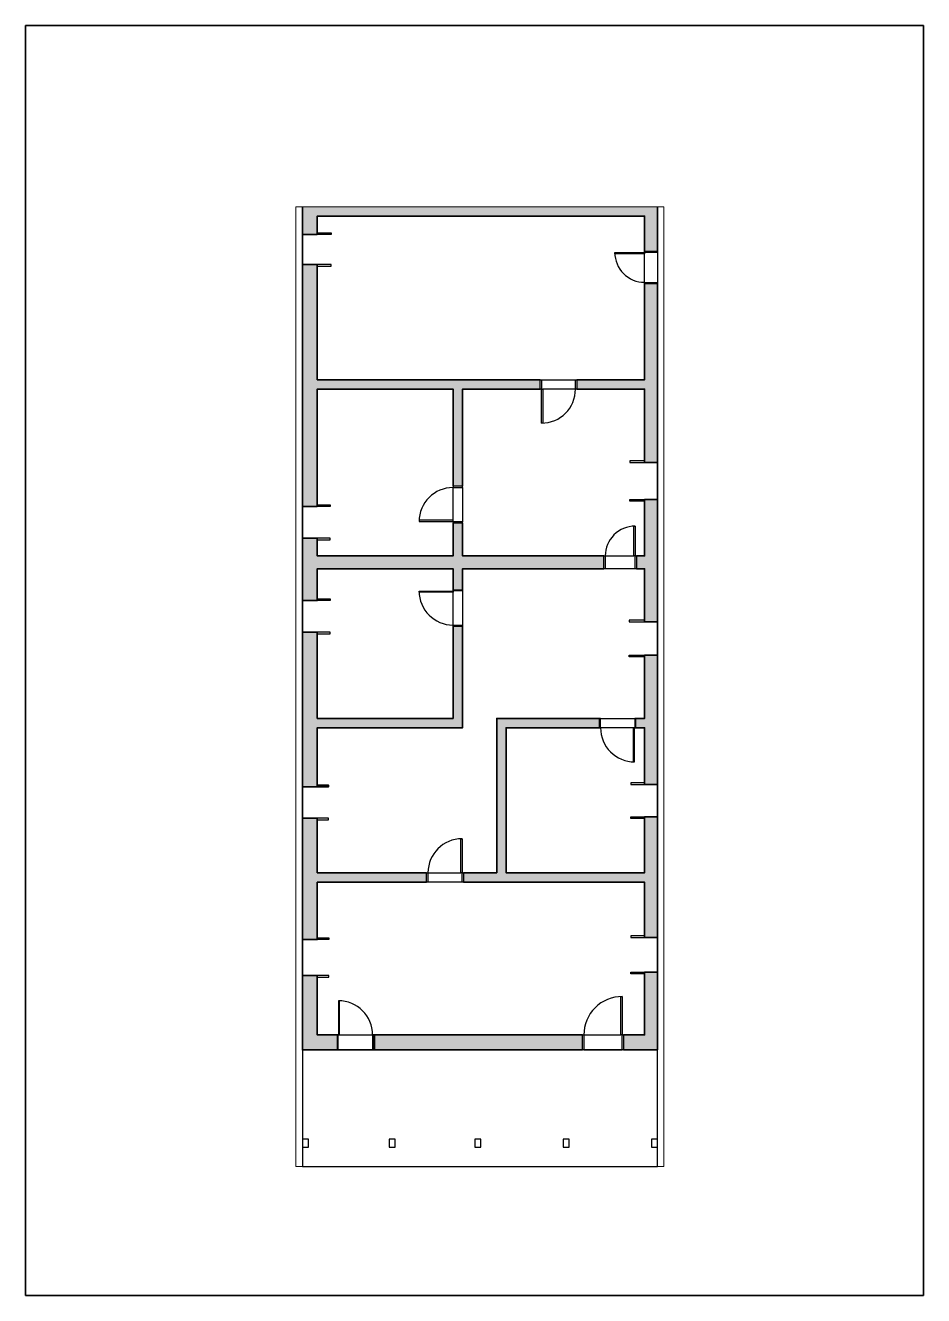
# Paper-space layout 'Layout1' of a CAD drawing. Header units: millimetres. Extents: x 64 to 274, y 59 to 356.
# The model-space entities are those that its viewports show. They can reach past a viewport. Long polylines and large blocks are cut down to what shows.
import ezdxf

# ---------------------------------------------------------------- set-up
doc = ezdxf.new("R2010")
doc.units = ezdxf.units.MM
for name, color, linetype, lineweight in [('A-ALV-___-___-EXI', 250, 'Continuous', 35), ('A-JAN-___-___-EXI', 250, 'Continuous', 25), ('A-PIL-___-___-EXI', 250, 'Continuous', 25), ('A-PIS-___-___-EXI', 250, 'Continuous', 25), ('A-POR-___-___-EXI', 250, 'Continuous', 25)]:
    doc.layers.add(name, color=color, linetype=linetype, lineweight=lineweight)

# ---------------------------------------------------------------- blocks, each defined once
blk = doc.blocks.new('SVG - A4-22584995-Não nomeada')
at = {"layer": 'A-ALV-___-___-EXI'}
for p, q in [((64.29, 356.5), (64.29, 59.5)), ((274.29, 356.5), (64.29, 356.5)), ((274.29, 59.5), (274.29, 356.5)), ((64.29, 59.5), (274.29, 59.5))]:
    blk.add_line(p, q, dxfattribs=at)
blk = doc.blocks.new('porta multiplas_original - Simples - 80 cm-22543223-Planta baixa - Térreo_')
at = {"layer": 'A-PIL-___-___-EXI'}
for p, q in [((-430, -110), (-430, 110)), ((-430, 110), (-400, 110)), ((-400, 110), (-400, -110)), ((400, 110), (430, 110)), ((400, -110), (400, 110)), ((430, 110), (430, -110)), ((-400, -110), (-430, -110)), ((-398, -110), (-368, -110)), ((-398, -906), (-398, -110)), ((-368, -110), (-368, -906)), ((430, -110), (400, -110)), ((-368, -906), (-398, -906))]:
    blk.add_line(p, q, dxfattribs=at)
at = {"layer": 'A-POR-___-___-EXI'}
blk.add_arc((-398, -110), 796, 270, 360, dxfattribs=at)
blk = doc.blocks.new('porta multiplas - Simples - 80 cm-22542684-Planta baixa - Térreo_')
at = {"layer": 'A-PIL-___-___-EXI'}
for p, q in [((-368, 974), (-398, 974)), ((-398, 974), (-398, 175)), ((-368, 175), (-368, 974)), ((-400, 175), (-430, 175)), ((-430, 175), (-430, -175)), ((-400, -175), (-400, 175)), ((-398, 175), (-368, 175)), ((430, 175), (401, 175)), ((401, 175), (401, -175)), ((430, -175), (430, 175)), ((445, 175), (430, 175)), ((-430, -175), (-400, -175)), ((401, -175), (430, -175)), ((430, -175), (445, -175))]:
    blk.add_line(p, q, dxfattribs=at)
at = {"layer": 'A-POR-___-___-EXI'}
blk.add_arc((-398, 175), 799, 360, 90, dxfattribs=at)
blk = doc.blocks.new('porta multiplas_original - Simples - 90 cm-22542629-Planta baixa - Térreo_')
at = {"layer": 'A-PIL-___-___-EXI'}
for p, q in [((-480, -175), (-480, 175)), ((-480, 175), (-450, 175)), ((-450, 175), (-450, -175)), ((450, 175), (480, 175)), ((450, -175), (450, 175)), ((480, 175), (480, -175)), ((-450, -175), (-480, -175)), ((-448, -175), (-418, -175)), ((-448, -1071), (-448, -175)), ((-418, -175), (-418, -1071)), ((480, -175), (450, -175)), ((-418, -1071), (-448, -1071))]:
    blk.add_line(p, q, dxfattribs=at)
at = {"layer": 'A-POR-___-___-EXI'}
blk.add_arc((-448, -175), 896, 270, 0, dxfattribs=at)
blk = doc.blocks.new('porta multiplas_original - Simples - 80 cm-22543222-Planta baixa - Térreo_')
at = {"layer": 'A-PIL-___-___-EXI'}
for p, q in [((-368, 906), (-398, 906)), ((-398, 906), (-398, 110)), ((-368, 110), (-368, 906)), ((-400, 110), (-430, 110)), ((-430, 110), (-430, -110)), ((-400, -110), (-400, 110)), ((-398, 110), (-368, 110)), ((430, 110), (400, 110)), ((400, 110), (400, -110)), ((430, -110), (430, 110)), ((-430, -110), (-400, -110)), ((400, -110), (430, -110))]:
    blk.add_line(p, q, dxfattribs=at)
at = {"layer": 'A-POR-___-___-EXI'}
blk.add_arc((-398, 110), 796, 360, 90, dxfattribs=at)
blk = doc.blocks.new('porta multiplas_original - Simples - 70 cm-22543457-Planta baixa - Térreo_')
at = {"layer": 'A-PIL-___-___-EXI'}
for p, q in [((-380, -150), (-380, 150)), ((-380, 150), (-350, 150)), ((-350, 150), (-350, -150)), ((350, 150), (380, 150)), ((350, -150), (350, 150)), ((380, 150), (380, -150)), ((-350, -150), (-380, -150)), ((-348, -150), (-318, -150)), ((-348, -846), (-348, -150)), ((-318, -150), (-318, -846)), ((380, -150), (350, -150)), ((-318, -846), (-348, -846))]:
    blk.add_line(p, q, dxfattribs=at)
at = {"layer": 'A-POR-___-___-EXI'}
blk.add_arc((-348, -150), 696, 270, 0, dxfattribs=at)

msp = doc.modelspace()

# ---------------------------------------------------------------- hatches: boundary and pattern name
at = {"layer": 'A-ALV-___-___-EXI'}
for points in [[(5272, -1818), (5272, -1168), (4922, -1168), (4922, -1818)], [(12922, -1388), (12922, -1168), (5272, -1168), (5272, -1388), (9072, -1388)], [(5272, -8178), (5272, -2518), (4922, -2518), (4922, -8178)], [(13222, -10877), (13222, -8017), (12922, -8017), (12922, -10877)], [(5272, -10378), (5272, -8918), (4922, -8918), (4922, -10378)], [(8447, -9633), (8447, -9333), (5272, -9333), (5272, -9633)], [(4922, -14734), (5272, -14734), (5272, -11114), (4922, -11114)], [(13222, -14677), (13222, -11657), (12922, -11657), (12922, -14677)], [(8667, -13353), (8667, -13133), (5272, -13133), (5272, -13353)], [(9687, -16743), (9687, -13353), (9467, -13353), (9467, -16743)], [(12922, -18257), (13222, -18257), (13222, -15437), (12922, -15437), (12922, -16963)], [(5272, -18303), (5272, -15463), (4922, -15463), (4922, -18303)], [(5272, -20533), (5272, -19143), (4922, -19143), (4922, -20533)], [(13222, -20533), (13222, -19063), (12922, -19063), (12922, -20533)]]:
    msp.add_hatch(color=11, dxfattribs=at).paths.add_polyline_path(points)
h = msp.add_hatch(color=11, dxfattribs=at)
h.paths.add_polyline_path([(12922, -7148), (13222, -7148), (13222, -2968), (12922, -2968), (12922, -5433)])
h.paths.add_polyline_path([(12922, -2208), (13222, -2208), (13222, -1168), (12922, -1168), (12922, -2126)])
h = msp.add_hatch(color=11, dxfattribs=at)
h.paths.add_polyline_path([(12922, -5433), (12922, -5213), (11340, -5213), (11340, -5433)])
h.paths.add_polyline_path([(10480, -5433), (10480, -5213), (5272, -5213), (5272, -5433), (9072, -5433)])
h = msp.add_hatch(color=11, dxfattribs=at)
h.paths.add_polyline_path([(8667, -13133), (8667, -10983), (8447, -10983), (8447, -13133)])
h.paths.add_polyline_path([(8667, -10123), (8667, -8563), (8447, -8563), (8447, -10123)])
h.paths.add_polyline_path([(8667, -7703), (8667, -5433), (8447, -5433), (8447, -7703)])
h = msp.add_hatch(color=11, dxfattribs=at)
h.paths.add_polyline_path([(12922, -9633), (12922, -9333), (12732, -9333), (12732, -9633)])
h.paths.add_polyline_path([(11972, -9633), (11972, -9333), (8667, -9333), (8667, -9633), (9072, -9633)])
h = msp.add_hatch(color=11, dxfattribs=at)
h.paths.add_polyline_path([(12922, -13353), (12922, -13133), (12722, -13133), (12722, -13353)])
h.paths.add_polyline_path([(11862, -13353), (11862, -13133), (9467, -13133), (9467, -13353), (9687, -13353)])
h = msp.add_hatch(color=11, dxfattribs=at)
h.paths.add_polyline_path([(12922, -16963), (12922, -16743), (8687, -16743), (8687, -16963), (9072, -16963)])
h.paths.add_polyline_path([(7827, -16963), (7827, -16743), (5272, -16743), (5272, -16963)])
h = msp.add_hatch(color=11, dxfattribs=at)
h.paths.add_polyline_path([(13222, -20883), (13222, -20533), (12432, -20533), (12432, -20883)])
h.paths.add_polyline_path([(11472, -20883), (11472, -20533), (6607, -20533), (6607, -20883), (9072, -20883)])
h.paths.add_polyline_path([(4922, -20883), (5732, -20883), (5732, -20533), (4922, -20533)])

# ---------------------------------------------------------------- linework, layer by layer
at = {"layer": 'A-ALV-___-___-EXI', "color": 250}
for p, q in [((10512, -5433), (10510, -5433)), ((8447, -8533), (8447, -8531)), ((8447, -10155), (8447, -10153)), ((12692, -13353), (12690, -13353)), ((8655, -16743), (8657, -16743)), ((5762, -20533), (5764, -20533)), ((12400, -20533), (12402, -20533)), ((6563, -20883), (5762, -20883)), ((12402, -20883), (11502, -20883))]:
    msp.add_line(p, q, dxfattribs=at)
at = {"layer": 'A-ALV-___-___-EXI', "color": 7, "lineweight": 35}
for points in [[(13222, -2208), (13222, -1168), (4922, -1168), (4922, -1818), (4922, -2518), (4922, -8178), (4922, -8918), (4922, -10378)], [(4922, -1818), (5272, -1818), (5272, -1388), (12922, -1388), (12922, -2208)], [(10480, -5213), (5272, -5213), (5272, -2518), (4922, -2518)], [(12922, -2968), (12922, -5213), (11340, -5213)], [(4922, -8178), (5272, -8178), (5272, -5433), (8447, -5433), (8447, -7703)], [(8667, -7703), (8667, -5433), (10480, -5433)], [(11340, -5433), (12922, -5433), (12922, -7148), (13222, -7148)], [(13222, -8017), (13222, -10877), (13222, -11657), (13222, -14677), (13222, -15437), (12922, -15437), (12922, -16743), (9687, -16743), (9687, -13353), (11862, -13353)], [(8447, -8563), (8447, -9333), (5272, -9333), (5272, -8918), (4922, -8918)], [(11972, -9333), (8667, -9333), (8667, -8563)], [(4922, -11114), (4922, -10378), (5272, -10378), (5272, -9633), (8447, -9633), (8447, -10123)], [(8667, -10123), (8667, -9633), (11972, -9633)], [(12732, -9633), (12922, -9633), (12922, -10877), (13222, -10877)], [(8447, -10983), (8447, -13133), (5272, -13133), (5272, -11114), (4922, -11114), (4922, -14734), (5272, -14734), (5272, -14694), (5532, -14694), (5532, -14734), (5272, -14734), (5272, -13353), (8667, -13353), (8667, -10983)], [(13222, -11657), (12922, -11657), (12922, -13133), (12722, -13133)], [(11862, -13133), (9467, -13133), (9467, -16743), (8687, -16743)], [(12722, -13353), (12922, -13353), (12922, -14677), (13222, -14677)], [(12432, -20883), (13222, -20883), (13222, -19063), (13222, -18257), (13222, -15437)], [(7827, -16743), (5272, -16743), (5272, -15463), (4922, -15463)], [(4922, -18303), (5272, -18303), (5272, -16963), (7827, -16963)], [(8687, -16963), (12922, -16963), (12922, -18257), (13222, -18257)], [(5732, -20533), (5272, -20533), (5272, -19143), (4922, -19143), (4922, -20883), (5732, -20883)], [(13222, -19063), (12922, -19063), (12922, -20533), (12432, -20533)], [(11472, -20533), (6607, -20533), (6607, -20883), (11472, -20883)]]:
    msp.add_lwpolyline(points, dxfattribs=at)
at = {"layer": 'A-ALV-___-___-EXI'}
for points in [[(12732, -9333), (12922, -9333), (12922, -8017), (13222, -8017), (13222, -7148), (13222, -2968)], [(4922, -14734), (4922, -15463), (4922, -18303), (4922, -19143)]]:
    msp.add_lwpolyline(points, dxfattribs=at)
at = {"layer": 'A-JAN-___-___-EXI', "color": 250}
for p, q in [((12922, -2240), (12922, -2238)), ((12700, -9333), (12702, -9333))]:
    msp.add_line(p, q, dxfattribs=at)
at = {"layer": 'A-JAN-___-___-EXI'}
for points in [[(5272, -1778), (5592, -1778), (5592, -1818), (5272, -1818)], [(5272, -2558), (5592, -2558), (5592, -2518), (5272, -2518)], [(12922, -7108), (12582, -7108), (12582, -7148), (12922, -7148)], [(12922, -8051), (12582, -8051), (12582, -8017), (12922, -8017)], [(5272, -8138), (5572, -8138), (5572, -8178), (5272, -8178)], [(5272, -8958), (5572, -8958), (5572, -8918), (5272, -8918)], [(5272, -10338), (5572, -10338), (5572, -10378), (5272, -10378)], [(12922, -10837), (12562, -10837), (12562, -10877), (12922, -10877)], [(5272, -11154), (5572, -11154), (5572, -11114), (5272, -11114)], [(12922, -11697), (12562, -11697), (12562, -11657), (12922, -11657)], [(12922, -14637), (12602, -14637), (12602, -14677), (12922, -14677)], [(12922, -15477), (12602, -15477), (12602, -15437), (12922, -15437)], [(5272, -15503), (5532, -15503), (5532, -15463), (5272, -15463)], [(5272, -18263), (5542, -18263), (5542, -18303), (5272, -18303)], [(12922, -18217), (12602, -18217), (12602, -18257), (12922, -18257)], [(5272, -19183), (5542, -19183), (5542, -19143), (5272, -19143)], [(12922, -19107), (12602, -19107), (12602, -19063), (12922, -19063)]]:
    msp.add_lwpolyline(points, close=True, dxfattribs=at)
at = {"layer": 'A-PIL-___-___-EXI'}
for points in [[(5062, -22975), (4922, -22975), (4922, -23155), (5062, -23155)], [(7094, -22975), (6954, -22975), (6954, -23155), (7094, -23155)], [(9098, -22975), (8958, -22975), (8958, -23155), (9098, -23155)], [(11161, -22975), (11021, -22975), (11021, -23155), (11161, -23155)], [(13222, -22975), (13082, -22975), (13082, -23155), (13222, -23155)]]:
    msp.add_lwpolyline(points, close=True, dxfattribs=at)
at = {"layer": 'A-PIS-___-___-EXI'}
msp.add_lwpolyline([(13222, -20883), (4922, -20883), (4922, -23608), (13222, -23608)], close=True, dxfattribs=at)
at = {"layer": 'A-POR-___-___-EXI', "color": 250}
for p, q in [((12922, -2938), (12922, -2270)), ((13222, -2238), (13222, -2938)), ((10510, -5213), (11310, -5213)), ((11310, -5433), (10542, -5433)), ((8447, -8501), (8447, -7733)), ((8667, -7733), (8667, -8533)), ((12002, -9333), (12670, -9333)), ((12702, -9633), (12002, -9633)), ((8447, -10953), (8447, -10185)), ((8667, -10153), (8667, -10953)), ((11892, -13133), (12692, -13133)), ((12660, -13353), (11892, -13353)), ((7857, -16743), (8625, -16743)), ((8657, -16963), (7857, -16963)), ((5794, -20533), (6563, -20533)), ((11502, -20533), (12370, -20533))]:
    msp.add_line(p, q, dxfattribs=at)

# ---------------------------------------------------------------- block references
at = {"layer": 'A-POR-___-___-EXI'}
for name, p, rotation in [('porta multiplas_original - Simples - 70 cm-22543457-Planta baixa - Térreo_', (13072, -2588), 269.9999999999999), ('porta multiplas_original - Simples - 80 cm-22543222-Planta baixa - Térreo_', (8557, -8133), 89.99999999999969), ('porta multiplas_original - Simples - 70 cm-22543457-Planta baixa - Térreo_', (12352, -9483), 180), ('porta multiplas_original - Simples - 80 cm-22543223-Planta baixa - Térreo_', (8557, -10553), 269.9999999999997), ('porta multiplas_original - Simples - 80 cm-22543222-Planta baixa - Térreo_', (12292, -13243), 180), ('porta multiplas_original - Simples - 80 cm-22543223-Planta baixa - Térreo_', (8257, -16853), 180), ('porta multiplas_original - Simples - 90 cm-22542629-Planta baixa - Térreo_', (11952, -20708), 180)]:
    msp.add_blockref(name, p, dxfattribs=dict(at, rotation=rotation))
for name, p in [('porta multiplas_original - Simples - 80 cm-22543223-Planta baixa - Térreo_', (10910, -5323)), ('porta multiplas - Simples - 80 cm-22542684-Planta baixa - Térreo_', (6162, -20708))]:
    msp.add_blockref(name, p, dxfattribs=at)

psp = doc.layouts.get("Layout1")

# ---------------------------------------------------------------- block references
at = {"layer": 'A-JAN-___-___-EXI'}
psp.add_blockref('SVG - A4-22584995-Não nomeada', (0, 0), dxfattribs=at)

# ---------------------------------------------------------------- viewports
at = {"layer": 'A-PIS-___-___-EXI'}
psp.add_viewport(center=(170.55, 201.91), size=(86, 224.401), view_center_point=(9072.4, -12388.23), view_height=22440.117, dxfattribs=at)

doc.saveas('drawing.dxf')
